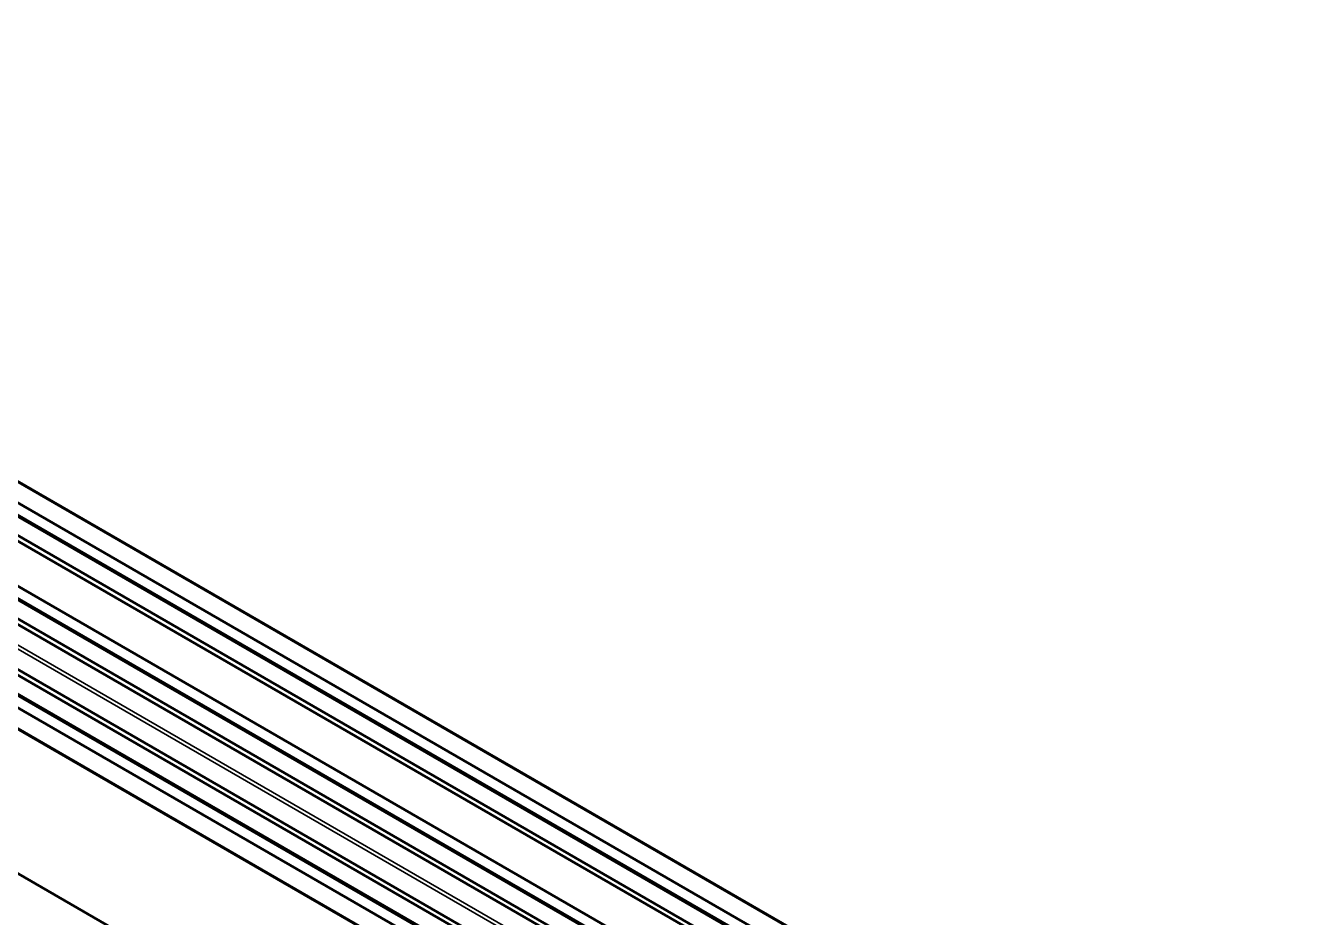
# Model space of a CAD drawing. Header units: millimetres. Extents: x -2015 to 3360, y -4745 to 2376.
# Drawn here: x 1615.4 to 1864, y 1187.3 to 1362.2 of the extents above; entities that cross this region are included whole.
import ezdxf

# ---------------------------------------------------------------- set-up
doc = ezdxf.new("R2010")
doc.units = ezdxf.units.MM
doc.header["$LTSCALE"] = 8
doc.layers.add('Visible (ISO)', color=7, linetype='Continuous', lineweight=50)
doc.layers.add('Visible Narrow (ISO)', color=7, linetype='Continuous', lineweight=35)

msp = doc.modelspace()

# ---------------------------------------------------------------- linework, layer by layer
at = {"layer": 'Visible (ISO)'}
for p, q in [((1459.04, 1362.19), (1863.95, 1128.41)), ((1403.62, 1357.34), (1819.02, 1117.5)), ((1454.97, 1357.69), (1858.02, 1124.99)), ((1455.22, 1357.83), (1858.27, 1125.13)), ((1457.28, 1359.02), (1860.33, 1126.32)), ((1403.62, 1356.26), (1818.77, 1116.57)), ((1853.85, 1122.58), (1450.8, 1355.28)), ((1451.73, 1355.82), (1854.78, 1123.11)), ((1403.62, 1352.51), (1817.88, 1113.34)), ((1403.62, 1352.23), (1817.81, 1113.1)), ((1441.08, 1349.66), (1830.17, 1125.02)), ((1443.13, 1350.85), (1837.89, 1122.94)), ((1436.66, 1347.11), (1822.75, 1124.2)), ((1437.59, 1347.65), (1823.79, 1124.68)), ((1440.83, 1349.52), (1829.53, 1125.11)), ((1432.29, 1333.3), (1817.23, 1111.06)), ((1432.29, 1329.12), (1816.18, 1107.48)), ((1590.49, 1209.46), (1806.13, 1084.96))]:
    msp.add_line(p, q, dxfattribs=at)
at = {"layer": 'Visible Narrow (ISO)'}
for p, q in [((1459.04, 1362.02), (1863.81, 1128.32)), ((1403.62, 1361.35), (1819.96, 1120.98)), ((1431.56, 1346.04), (1820.19, 1121.66)), ((1432.29, 1329.29), (1816.23, 1107.62))]:
    msp.add_line(p, q, dxfattribs=at)

doc.saveas('drawing.dxf')
